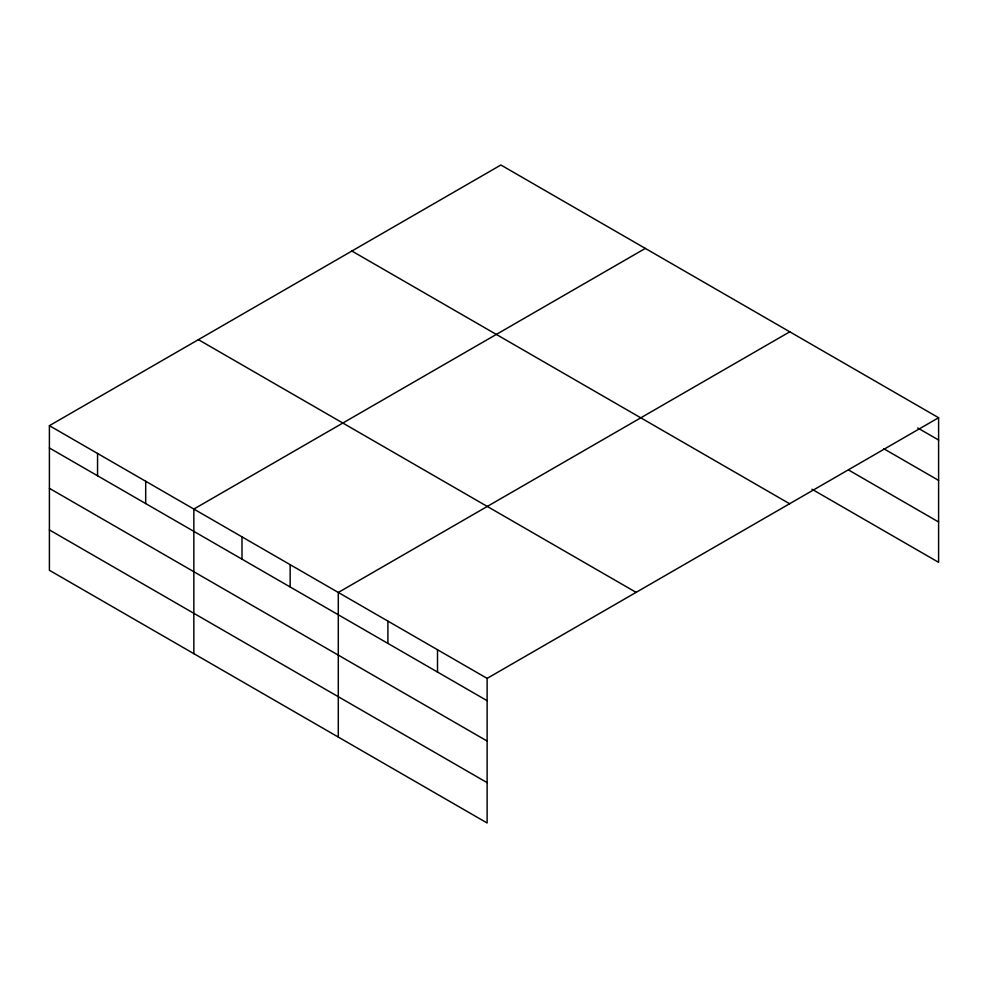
<?xml version="1.0" encoding="UTF-8"?>
<svg xmlns="http://www.w3.org/2000/svg" width="988" height="988" viewBox="0 0 988 988"><rect width="100%" height="100%" fill="white"/><g stroke="black" fill="none" stroke-linecap="round" stroke-linejoin="round"><path stroke-width="1.48" d="M49.4 425.667L487.121 678.385L487.121 822.992L49.4 570.274L49.4 425.667L500.879 165.008L938.6 417.726L938.6 562.333L811.963 489.221M645.325 248.408L193.846 509.067L193.846 653.673M789.77 331.807L338.291 592.467L338.291 737.06M487.121 678.385L938.6 417.726M917.716 427.965L938.6 440.031M883.766 448.725L938.6 480.39M848.519 469.967L938.6 521.973M351.889 251.026L789.61 503.744M198.39 339.65L636.111 592.368M49.4 447.972L487.121 700.69M49.4 488.331L487.121 741.049M49.4 529.914L487.121 782.632M437.511 649.746L437.511 672.038M387.901 621.106L387.901 643.398M290.151 564.667L290.151 586.958M241.998 536.867L241.998 559.159M145.693 481.267L145.693 503.571M97.553 453.467L97.553 475.771"/></g></svg>
